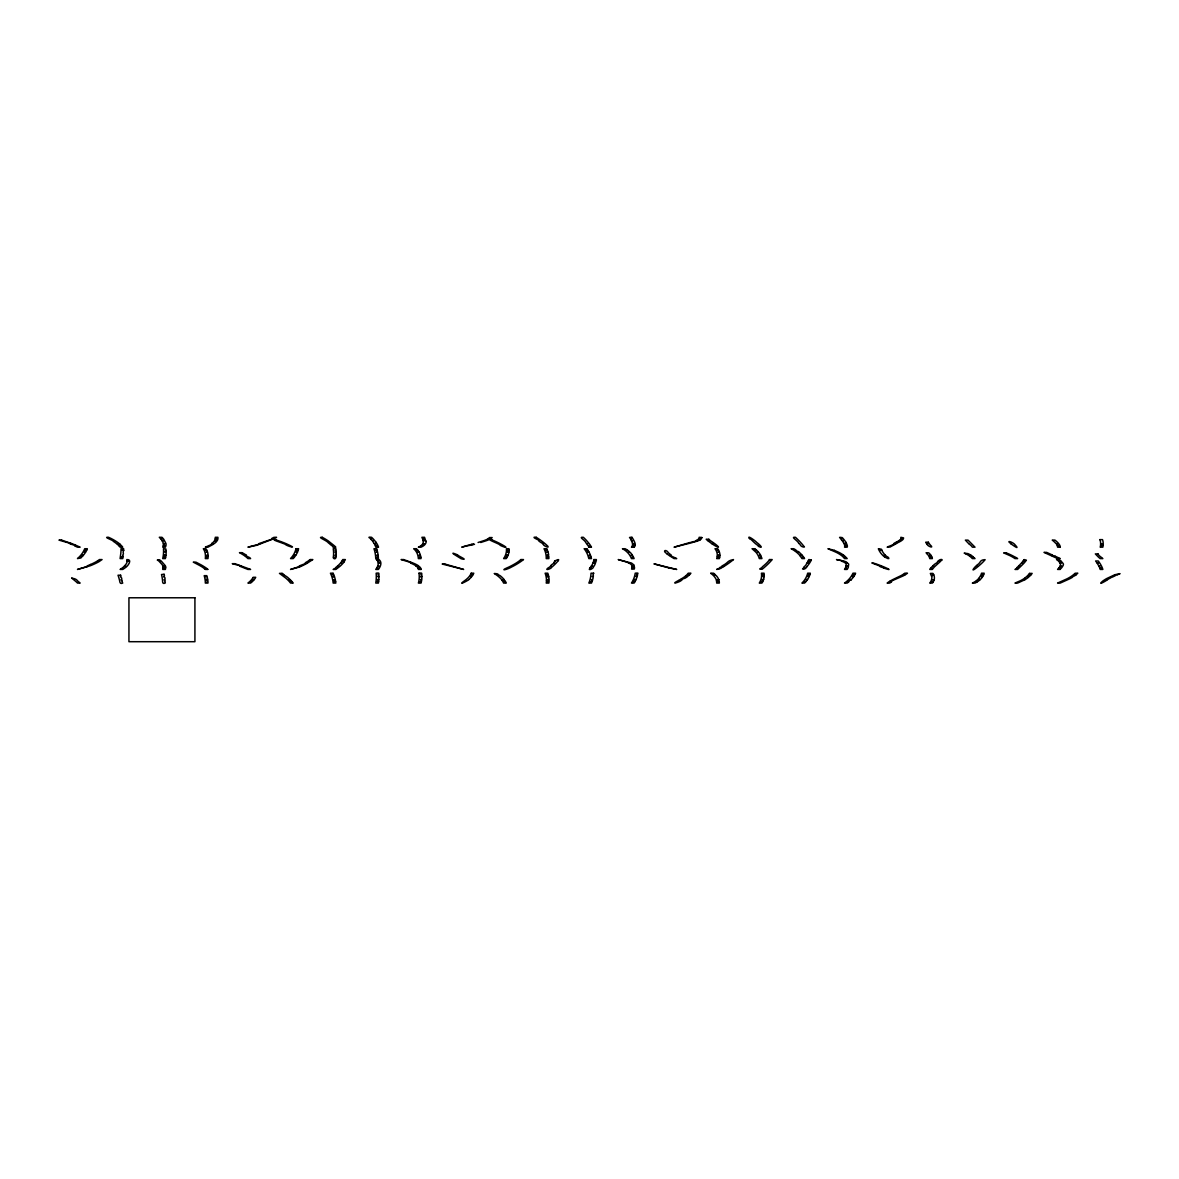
<?xml version="1.0" encoding="UTF-8"?>
<svg xmlns="http://www.w3.org/2000/svg" width="1179" height="1179" viewBox="0 0 1179 1179"><rect width="100%" height="100%" fill="white"/><g stroke="black" fill="none" stroke-linecap="round" stroke-linejoin="round"><path stroke-width="1.5" d="M123.633 550.519C122.69 553.393 123.147 550.799 123.397 553.85C122.424 556.459 122.513 553.997 123.088 556.4M701.785 537.491L699.162 537.3A2.771 2.771 0 0 1 698.793 538.597L700.208 538.891L698.587 538.891A4.524 4.524 0 0 1 697.305 539.923A10.08 10.08 0 0 1 696.155 540.513L697.32 540.807L690.909 542.237M1103.131 545.509L1103.117 545.626A20.618 20.618 0 0 1 1102.837 547.174L1100.199 547.174A21.119 21.119 0 0 0 1100.449 545.892C1103.986 545.509 1099.683 546.393 1100.596 544.477A14.222 14.222 0 0 0 1100.626 543.961L1102.144 543.961L1100.626 543.681M123.058 556.606L121.466 557.019L122.955 557.313L122.734 558.595L120.096 558.595L120.774 553.658A49.827 49.827 0 0 0 120.995 550.519L121.01 548.721L123.648 548.721L123.633 550.018L122.13 550.018L123.633 550.313M634.508 567.895L634.066 565.05L631.561 563.076L618.209 559.568L625.297 561.646A39.703 39.703 0 0 1 627.287 562.354L627.729 562.53A20.795 20.795 0 0 1 628.304 562.781L630.131 562.781L628.923 563.076A6.661 6.661 0 0 1 631.944 565.537M811.27 559.892L808.765 559.568A14.561 14.561 0 0 1 808.204 560.865L809.649 561.16L808.057 561.16L807.129 562.781L808.558 563.076L806.952 563.076A29.858 29.858 0 0 1 806.598 563.621C805.891 566.554 801.646 567.526 804.712 567.865C799.436 569.059 805.183 570.444 806.657 567.055M979.381 577.577L980.81 575.19A11.849 11.849 0 0 0 981.532 573.2L984.17 573.2A11.716 11.716 0 0 1 983.743 574.497L982.181 574.497L983.625 574.777A12.601 12.601 0 0 1 982.8 576.413L981.208 576.413L982.623 576.708A15.032 15.032 0 0 1 980.221 579.567L978.57 579.567L979.911 579.862A18.864 18.864 0 0 1 977.804 581.498L976.079 581.498L977.362 581.778A22.46 22.46 0 0 1 975.004 583.074L972.366 583.074A19.439 19.439 0 0 0 979.454 577.651M343.841 562.162L345.388 559.568L342.75 559.568A11.304 11.304 0 0 1 342.072 560.865L343.502 561.16L341.895 561.16A17.184 17.184 0 0 1 340.716 562.781L342.116 563.076L340.48 563.076A28.709 28.709 0 0 1 337.651 565.935L339.007 566.229L337.327 566.229L335.337 567.865L336.663 568.145L333.156 569.442L335.809 569.442L338.859 567.173A29.622 29.622 0 0 0 343.885 562.206M558.242 560.6C560.85 557.638 551.934 562.295 555.162 561.16A35.738 35.738 0 0 1 553.747 562.781C556.473 562.221 551.359 564.181 550.534 565.949C553.482 564.874 546.216 569.059 547.763 568.263C544.138 570.769 551.271 569.074 551.905 567.055A46.099 46.099 0 0 0 558.286 560.629M589.824 568.234C587.466 571.137 593.42 568.956 593.671 566.583A23.153 23.153 0 0 0 594.938 564.505L596.309 560.6A5.615 5.615 0 0 0 596.353 559.568L593.715 559.568A5.615 5.615 0 0 1 593.671 560.6L595.115 561.16L593.582 561.16A10.523 10.523 0 0 1 593.081 562.781L594.54 563.076L592.963 563.076A18.982 18.982 0 0 1 591.534 565.802M976.816 565.227C981.591 562.354 979.042 560.025 985.099 559.642C982.078 563.871 967.414 575.617 975.328 566.642M976.448 565.581L977.42 566.229L975.755 566.229M938.528 560.806C939.56 559.008 944.202 559.008 941.166 560.806M937.629 561.602C936.981 563.429 935.536 562.914 932.869 565.846C935.374 566.392 932.825 565.596 931.867 566.848C929.538 568.337 934.431 567.969 930.688 568.145A11.819 11.819 0 0 0 929.745 569.442L932.383 569.442A15.651 15.651 0 0 1 934.092 567.291L934.195 567.158A29.003 29.003 0 0 1 934.785 566.554L940.297 561.572M214.725 540.365A4.834 4.834 0 0 0 215.241 538.891L216.774 538.891L215.271 538.597A5.63 5.63 0 0 0 215.256 537.3L217.894 537.3A5.969 5.969 0 0 1 217.938 538.051L217.938 538.361A4.849 4.849 0 0 1 217.378 540.365L216.317 541.824A12.777 12.777 0 0 1 215.035 542.974L214.725 543.21A28.841 28.841 0 0 1 212.191 544.904L207.961 547.174L205.323 547.174L212.765 543.961L211.586 543.593M722.359 565.817C729.344 562.059 726.647 560.953 733.515 559.568A94.04 94.04 0 0 1 726.927 564.505L722.344 567.526M722.182 565.92L723.449 566.229L719.986 567.35M719.337 567.762L720.472 568.145L716.685 569.442L721.165 568.278M682.125 579.95L681.02 579.567L685.191 578.137A32.894 32.894 0 0 0 687.298 576.708L685.972 576.413L688.182 576A18.216 18.216 0 0 0 689.523 574.777L688.138 574.497L689.789 574.497A14.119 14.119 0 0 0 690.879 573.2L688.227 573.2A14.988 14.988 0 0 1 686.325 575.308L684.881 576.531A33.749 33.749 0 0 1 682.332 578.27L679.03 580.201M678.618 580.436C668.611 585.639 680.843 581.601 681.256 580.436M896.232 542.237L898.089 541.19A20.294 20.294 0 0 0 898.693 540.822L900.432 540.807L899.135 540.513A7.339 7.339 0 0 0 900.093 539.731L902.244 538.891L900.785 538.597A2.682 2.682 0 0 0 900.844 537.3L903.541 537.889A2.417 2.417 0 0 1 903.173 539.142L902.849 539.584A11.436 11.436 0 0 1 900.712 541.161L898.87 542.237M890.764 546.643L897.926 542.753M896.202 542.266L895.421 542.679M887.728 546.864L894.817 543.961L893.579 543.681M890.101 546.997L887.139 547.174M895.008 542.915L893.756 543.578M1112.843 576.752C1116.616 575.603 1115.142 574.748 1117.265 574.821M90.547 564.505L87.113 565.949L88.263 566.229L77.49 569.442L90.061 565.817A75.235 75.235 0 0 0 98.903 561.735L102.057 559.568L99.419 559.568A22.313 22.313 0 0 1 97.592 560.865L98.874 561.16L97.135 561.16A37.094 37.094 0 0 1 95.632 562.029L95.381 562.162A65.199 65.199 0 0 1 90.547 564.49M1117.574 574.704L1120.05 573.628L1114.862 574.733M1114.7 574.792L1106.668 578.565A41.294 41.294 0 0 0 1102.719 581.1C1095.969 586.891 1108.422 579.405 1106.963 579.994A41.648 41.648 0 0 1 1109.306 578.565C1112.504 577.401 1110.426 576.649 1112.652 576.84M259.041 543.578L272.614 538.936L271.73 538.494A40.204 40.204 0 0 0 273.941 537.344L276.564 537.344A41.353 41.353 0 0 1 274.162 538.582L256.639 545.302L247.929 547.174L259.763 544.005L258.717 543.696M478.084 542.502L484.097 540.572A26.144 26.144 0 0 0 487.384 539.171L489.138 539.142L488.224 538.641A6.352 6.352 0 0 0 489.491 537.565L492.129 537.565A6.706 6.706 0 0 1 490.567 538.803L489.992 539.157A28.768 28.768 0 0 1 486.544 540.616L480.723 542.502M693.414 542.281L697.216 541.117A16.978 16.978 0 0 0 700.149 539.894M689.936 542.517L674.064 547.174L692.427 542.561M473.501 543.814L471.836 544.271M471.659 544.33L466.014 545.862C457.717 548.559 462.374 546.511 471.688 545.037M474.518 544.271L471.968 544.963M631.973 537.3C625.666 537.064 633.845 539.083 630.632 539.289C630.765 541.102 634.759 540.572 631.458 540.807A12.63 12.63 0 0 1 632.43 543.342L634.022 543.681L632.533 543.961M749.476 538.597C751.804 539.687 751.377 540.026 755.312 543.504C754.192 542.885 760.308 546.909 758.451 546.363C764.523 549.34 759.217 544.197 756.874 542.561C755.194 540.616 746.469 534.411 749.402 538.538M1099.86 539.628L1102.498 539.628A11.731 11.731 0 0 1 1103.087 545.376M214.652 540.513L216.081 540.807L214.475 540.807M162.216 540.807L163.63 540.513L162.024 540.513A15.74 15.74 0 0 0 160.801 538.891L162.186 538.597L160.55 538.597A23.565 23.565 0 0 0 159.312 537.3L161.95 537.3A22.519 22.519 0 0 1 163.719 539.216L165.944 543.49A5.615 5.615 0 0 1 166.047 544.786A5.261 5.261 0 0 1 165.34 547.174L162.717 547.174A5.409 5.409 0 0 0 163.247 545.892L164.795 545.892L163.321 545.597A5.04 5.04 0 0 0 163.409 544.801A5.453 5.453 0 0 0 163.38 543.961L164.868 543.681L163.336 543.681A8.341 8.341 0 0 0 162.186 540.822M928.359 542.207L925.721 542.207A10.213 10.213 0 0 0 926.62 543.681L928.227 543.681L926.827 543.961A17.213 17.213 0 0 0 927.239 544.477C927.166 545.936 934.903 549.149 930.231 544.904A20.485 20.485 0 0 1 929.641 544.197L928.374 542.237M374.303 543.681L375.909 543.681L374.48 543.961A14.163 14.163 0 0 1 375.276 545.597L376.838 545.597L375.394 545.892A9.447 9.447 0 0 1 375.777 547.174L378.415 547.174M422.819 543.681L424.248 543.961L422.657 543.961A6.44 6.44 0 0 1 421.198 545.509L422.421 545.892L420.151 546.245A20.706 20.706 0 0 1 418.383 547.174L421.036 547.174A20.338 20.338 0 0 0 422.893 546.186L423.467 545.803A5.88 5.88 0 0 0 426.282 541.264M968.755 543.681C969.197 544.182 971.393 545.479 972.366 547.174L975.004 547.174L968.018 540.129L965.38 540.129L968.593 543.519M1010.934 543.681C1009.165 542.561 1021.338 551.625 1015.325 545.14C1013.631 542.222 1005.23 539.628 1010.712 543.504M588.837 547.174L591.475 547.174M631.458 547.174L634.096 547.174M1060.23 547.174L1057.592 547.174A4.141 4.141 0 0 0 1057.357 545.892L1058.816 545.597L1057.239 545.597A6.941 6.941 0 0 0 1056.708 544.58L1057.666 543.681L1056.045 543.681A24.759 24.759 0 0 0 1052.243 540.129L1054.91 540.085A27.736 27.736 0 0 1 1058.374 543.254L1059.346 544.58A5.305 5.305 0 0 1 1060.304 547.174M295.944 548.721L298.582 548.721A17.936 17.936 0 0 1 298.258 550.018L296.695 550.018L298.169 550.313A18.952 18.952 0 0 1 297.565 551.934L295.988 551.934L297.447 552.229A20.913 20.913 0 0 1 295.9 555.103L294.308 555.103L295.723 555.383L294.544 557.019L292.908 557.019L294.308 557.313A27.485 27.485 0 0 1 293.188 558.595L290.55 558.595A27.102 27.102 0 0 0 291.876 557.048L292.51 556.208A20.677 20.677 0 0 0 296.003 548.736M878.591 548.721L881.42 549.222A22.607 22.607 0 0 0 881.745 550.018L880.3 550.313L881.877 550.313A17.42 17.42 0 0 0 882.364 551.3A16.182 16.182 0 0 0 885.223 555.103L883.852 555.383L885.517 555.383A21.31 21.31 0 0 0 886.814 556.517C888.465 556.753 891.265 560.821 885.016 557.166M834.231 550.313L827.938 548.721L835.248 551.89A30.683 30.683 0 0 1 842.248 556.105A22.047 22.047 0 0 1 844.518 558.595L847.156 558.595A22.077 22.077 0 0 0 845.991 557.313C842.057 557.019 846.846 557.549 845.048 556.4A22.401 22.401 0 0 0 843.84 555.383L842.13 555.383L843.457 555.103A29.136 29.136 0 0 0 838.608 552.244L834.349 550.357M929.391 555.383L930.997 555.383A10.154 10.154 0 0 1 931.882 557.019L930.437 557.313L931.999 557.313A8.636 8.636 0 0 1 932.383 558.595L929.745 558.595A9.152 9.152 0 0 0 928.846 556.208A11.967 11.967 0 0 0 926.959 553.673M376.455 559.568L379.093 559.568L380.301 561.101A4.701 4.701 0 0 1 380.846 562.972A6.278 6.278 0 0 1 380.758 564.505L380.522 565.493A10.832 10.832 0 0 1 379.889 567.04A16.462 16.462 0 0 1 378.4 569.442L375.777 569.442A18.849 18.849 0 0 0 376.646 568.145L378.238 568.145L376.808 567.865A12.969 12.969 0 0 0 377.619 566.229L379.181 566.229L377.722 565.949A6.794 6.794 0 0 0 378.238 563.076L379.726 562.781L378.194 562.781A4.598 4.598 0 0 0 377.781 561.351M127.037 560.865L128.555 560.865L127.052 561.16M938.469 560.865L939.81 561.16L938.13 561.16M377.678 561.16L379.107 560.865L377.516 560.865A6.941 6.941 0 0 0 376.455 559.568M1058.418 561.16L1059.759 560.865L1056.531 559.568L1059.169 559.568L1060.82 560.939M1059.906 562.781L1061.498 562.781L1060.083 563.076M845.358 563.076L846.714 562.781L844.149 562.236A18.776 18.776 0 0 0 841.953 561.322L842.617 560.865L836.5 559.568L844.282 561.189A23.212 23.212 0 0 1 846.345 562L848.688 564.122L848.276 567.305A12.925 12.925 0 0 1 848.04 567.836L847.996 567.924A18.717 18.717 0 0 1 847.156 569.442L844.518 569.442A19.586 19.586 0 0 0 845.24 568.145C848.939 567.733 844.503 568.661 845.741 567.055A8.71 8.71 0 0 0 845.962 566.436M124.606 565.949L125.976 566.229L124.311 566.229A20.264 20.264 0 0 1 123.029 567.364C121.349 568.337 125.932 567.895 121.997 568.145A35.901 35.901 0 0 1 120.096 569.442L122.734 569.442A34.515 34.515 0 0 0 124.989 567.895C127.877 566.436 132.918 559.126 126.787 559.568A4.996 4.996 0 0 1 127.023 560.673M416.01 565.949L417.705 565.949L416.379 566.229A6.411 6.411 0 0 1 417.852 567.851M591.445 565.949L592.875 566.229L591.268 566.229L590.119 567.865L591.519 568.145L589.898 568.145M631.826 565.949L633.374 565.949L631.9 566.229A4.893 4.893 0 0 1 631.87 567.865L633.359 568.145L631.826 568.145A9.403 9.403 0 0 1 631.576 569.089L634.214 569.089A9.255 9.255 0 0 0 634.479 568.057M846.095 565.949L847.568 566.229L846.021 566.229M1098.813 565.949C1102.35 566.141 1097.782 565.64 1099.58 567.556M880.772 566.141C876.719 566.274 887.536 568.676 883.985 568.145C899.916 573.421 873.344 561.97 871.812 562.958L880.492 566.303M417.838 567.865L419.429 567.865L418 568.145A4.2 4.2 0 0 1 418.383 569.442L421.036 569.442M1099.698 567.865L1101.26 567.865L1099.815 568.145A10.803 10.803 0 0 1 1100.199 569.442L1102.837 569.442A16.506 16.506 0 0 0 1101.407 565.935L1100.641 564.505A40.852 40.852 0 0 0 1098.268 560.983L1095.63 560.983L1096.912 562.781L1098.519 562.781L1097.104 563.076L1098.71 565.758M205.323 569.442L207.961 569.442M1060.23 569.442L1057.592 569.442A21.428 21.428 0 0 0 1058.742 568.16L1060.363 568.145L1058.963 567.865A10.095 10.095 0 0 0 1060.024 566.244L1061.586 566.229L1060.142 565.949A4.038 4.038 0 0 0 1060.466 564.77A2.903 2.903 0 0 0 1060.157 563.179M419.017 573.2C425.457 572.287 418.309 575.706 421.817 574.777A26.734 26.734 0 0 1 421.89 576.413L420.372 576.708L421.89 576.708A24.612 24.612 0 0 1 421.728 579.567L420.196 579.567L421.64 580.274L421.419 581.498L419.871 581.778L421.36 581.778A20.603 20.603 0 0 1 421.036 583.074L418.383 583.074A20.765 20.765 0 0 0 418.781 581.512L418.928 580.672A25.068 25.068 0 0 0 418.987 573.2M471.128 573.2L473.781 573.2A12.866 12.866 0 0 1 473.162 574.497L471.571 574.497L473 574.777A13.824 13.824 0 0 1 472.263 575.912L470.274 576.413L471.659 576.708A20.544 20.544 0 0 1 468.711 579.567C470.465 579.184 455.669 587.157 464.467 580.805A32.422 32.422 0 0 0 466.604 579.154L466.972 578.815A15.622 15.622 0 0 0 471.217 573.23M710.878 573.2L713.516 573.2A21.517 21.517 0 0 1 715.078 574.497L713.722 574.777L716.021 575.44A12.438 12.438 0 0 1 718.733 579.567M494.443 573.495C500.014 573.922 496.315 574.173 500.088 575.661A24.052 24.052 0 0 1 504.126 579.552M1029.488 573.407L1032.126 573.407A18.805 18.805 0 0 1 1031.109 574.704L1029.473 574.704L1030.859 574.998A20.146 20.146 0 0 1 1029.827 576.074L1027.557 576.619L1028.913 576.914A23.536 23.536 0 0 1 1027.307 578.182L1027.086 578.329A28.473 28.473 0 0 1 1024.934 579.7M853.817 576.413L852.196 576.413L853.611 576.708M71.742 578.078C78.197 579.169 76.443 580.775 79.641 582.588A31.995 31.995 0 0 1 80.128 583.074L77.49 583.074A33.675 33.675 0 0 0 76.208 581.807L71.801 578.137M206.104 579.228L206.222 579.862C210.702 579.552 204.615 583.163 207.931 581.778A19.837 19.837 0 0 1 207.961 583.074L205.323 583.074A20.102 20.102 0 0 0 205.279 581.512L205.22 580.672A28.134 28.134 0 0 0 204.188 575.661L206.841 575.661L205.573 576.708L207.121 576.708L207.622 579.036A25.584 25.584 0 0 1 207.71 579.567L206.222 579.567M504.096 579.567L502.696 579.862L504.921 580.672A16.359 16.359 0 0 1 505.437 581.498L504.008 581.778L505.599 581.778A14.546 14.546 0 0 1 506.263 583.074L503.61 583.074A15.445 15.445 0 0 0 502.269 580.672L501.989 580.26M636.012 579.567L634.435 579.567L635.879 579.862L635.054 581.498L633.462 581.498L634.891 581.778A21.767 21.767 0 0 1 634.096 583.074L631.458 583.074A21.885 21.885 0 0 0 632.401 581.512L633.403 579.478A25.01 25.01 0 0 0 633.948 578.137A28.134 28.134 0 0 0 635.23 573.2C641.951 572.301 633.801 575.676 637.574 574.777A28.222 28.222 0 0 1 637.146 576.413L635.599 576.413L637.058 576.708A25.673 25.673 0 0 1 636.041 579.478M718.704 579.567L717.245 579.862L718.807 579.862A9.432 9.432 0 0 1 719.219 581.498L717.731 581.778L719.264 581.778A8.739 8.739 0 0 1 719.323 583.074L716.685 583.074A8.96 8.96 0 0 0 716.405 580.672M763.565 579.567L762.017 579.567L763.476 579.862A14.354 14.354 0 0 1 762.813 581.498L761.236 581.498L762.68 581.778A15.032 15.032 0 0 1 761.929 583.074L759.291 583.074A14.428 14.428 0 0 0 761.31 578.137A14.561 14.561 0 0 0 761.413 573.2L764.051 573.2A15.15 15.15 0 0 1 764.184 574.497L762.68 574.777L764.198 574.777A14.516 14.516 0 0 1 764.169 576.413L762.651 576.413L764.139 576.708A14.104 14.104 0 0 1 763.609 579.42M807.497 579.567L805.891 579.567L807.291 579.862L806.038 581.498L804.402 581.498L805.788 581.778A22.416 22.416 0 0 1 804.55 583.074L801.912 583.074A21.767 21.767 0 0 0 804.049 580.702A20.411 20.411 0 0 0 805.729 578.137A20.721 20.721 0 0 0 807.689 573.2L810.327 573.2A21.473 21.473 0 0 1 809.958 574.497L808.396 574.497L809.855 574.777A20.677 20.677 0 0 1 809.221 576.413L807.644 576.413L809.089 576.708A20.249 20.249 0 0 1 807.586 579.434M1024.787 579.788L1017.61 583.074L1014.972 583.074L1020.056 580.893A32.437 32.437 0 0 0 1024.433 578.358M1054.999 556.134L1051.432 555.383L1052.596 555.103L1046.628 552.376L1043.99 552.376L1057.592 558.595L1060.23 558.595L1055.161 556.208M965.439 553.658L964.186 553.128L967.915 553.599A24.656 24.656 0 0 1 970.774 555.103L969.492 555.383L971.216 555.383A20.043 20.043 0 0 1 973.397 557.019L972.041 557.313L974.296 557.859A16.933 16.933 0 0 1 975.004 558.595L972.366 558.595A17.994 17.994 0 0 0 969.742 556.208A23.064 23.064 0 0 0 965.424 553.673M457.909 555.088C457.334 555.618 469.758 560.953 461.122 558.743C458.071 556.709 446.679 550.313 457.378 554.778M207.637 569.162L207.401 568.956A21.207 21.207 0 0 0 206.325 568.116A28.664 28.664 0 0 0 205.647 567.644L203.171 566.067A79.892 79.892 0 0 0 200.975 564.8L195.935 562.162L193.297 562.162C199.693 565.448 202.567 566.966 204.218 568.514A19.291 19.291 0 0 1 204.763 568.956L204.999 569.162M666.754 553.658C661.891 550.49 666.209 548.854 668.552 552.907A26.925 26.925 0 0 0 671.234 555.088L669.923 555.383L676.702 558.595L674.064 558.595L669.687 555.854A32.879 32.879 0 0 1 666.754 553.673M120.17 544.447L120.538 544.786A20.014 20.014 0 0 1 121.525 545.744L121.688 545.921A13.853 13.853 0 0 1 122.734 547.174L120.096 547.174A13.853 13.853 0 0 0 119.05 545.921L120.391 545.597L118.755 545.597A19.822 19.822 0 0 0 118.121 544.978C115.557 543.578 120.317 543.828 116.603 543.681A38.922 38.922 0 0 0 113.317 541.338C114.658 540.704 101.925 536.696 108.571 537.3A53.939 53.939 0 0 1 120.258 544.315M798.772 543.327C797.579 540.291 789.856 536.666 795.486 537.3L796.12 537.904A102.013 102.013 0 0 1 800.438 542.237C801.823 543.77 803.194 545.332 804.417 546.997C800.187 547.277 800.526 543.946 798.994 543.578M800.305 556.208L800.924 557.033A21.649 21.649 0 0 1 801.912 558.595L804.55 558.595A21.635 21.635 0 0 0 803.739 557.313L802.133 557.313L803.547 557.019L802.295 555.383L800.659 555.383L802.044 555.103A24.626 24.626 0 0 0 799.067 552.229L797.372 552.229L798.699 551.934A28.709 28.709 0 0 0 798.05 551.448L794.69 550.313L795.972 550.018A40.911 40.911 0 0 0 793.762 548.721L791.124 548.721A29.283 29.283 0 0 1 800.438 556.09M375.998 542.237L373.537 539.26A41.162 41.162 0 0 0 371.577 537.3C364.355 536.489 374.716 539.628 370.545 538.891A34.456 34.456 0 0 1 372.019 540.513C375.438 540.572 371.002 540.468 373.36 542.237A20.868 20.868 0 0 1 374.185 543.475M630.338 556.208L630.146 555.854A18.997 18.997 0 0 0 622.438 548.736L625.076 548.721A25.142 25.142 0 0 1 626.963 549.797L626.005 550.313L627.729 550.313A17.7 17.7 0 0 1 629.306 551.551L628.363 552.229L630.028 552.229A16.933 16.933 0 0 1 632.077 554.705L630.912 555.383L632.504 555.383L633.403 557.019L631.959 557.313L633.536 557.313A20.854 20.854 0 0 1 634.096 558.595L631.458 558.595A20.691 20.691 0 0 0 630.78 557.048L630.529 556.562M843.81 543.268L845.594 543.681L844.149 543.961A6.838 6.838 0 0 1 844.695 545.597L846.213 545.597L844.724 545.892A2.638 2.638 0 0 1 844.532 547.189L847.156 547.174A2.432 2.432 0 0 0 847.362 546.29L847.362 545.921A10.67 10.67 0 0 0 845.785 542.296M931.616 576.384L930.349 573.407L932.987 573.407A9.299 9.299 0 0 1 933.709 574.704L932.25 574.998L933.827 574.998A7.383 7.383 0 0 1 934.136 579.788L932.574 579.788L934.033 580.068A8.725 8.725 0 0 1 933.311 581.704L931.719 581.704L933.149 581.999A10.935 10.935 0 0 1 932.383 583.074L929.745 583.074A9.019 9.019 0 0 0 931.867 576.369M425.84 541.235L424.528 537.3L421.89 537.3A15.371 15.371 0 0 1 422.495 538.597L424.072 538.597L422.613 538.891A10.139 10.139 0 0 1 423.099 540.513L424.632 540.513L423.143 540.807A5.512 5.512 0 0 1 422.937 543.652M929.376 555.692L930.806 555.103A13.942 13.942 0 0 0 928.713 552.818L926.075 552.804A15.062 15.062 0 0 1 926.974 553.658M252.689 578.196A20.721 20.721 0 0 1 247.914 583.045L250.582 583.074A26.351 26.351 0 0 0 252.129 581.778L250.773 581.498L252.66 581.291A18.496 18.496 0 0 0 254.001 579.862L252.601 579.567L254.237 579.567A14.281 14.281 0 0 0 255.725 577.297L253.087 577.297A13.676 13.676 0 0 1 252.601 578.137M494.369 573.628A30.138 30.138 0 0 1 502.077 580.083M710.76 573.377A14.782 14.782 0 0 1 716.655 580.584M1029.518 573.421A20.986 20.986 0 0 1 1024.654 578.152M127.317 561.204A7.944 7.944 0 0 1 124.547 565.773M165.679 567.246A5.468 5.468 0 0 1 165.34 569.442L162.717 569.442A5.91 5.91 0 0 0 163.011 568.145L164.544 568.145L163.041 567.865A5.099 5.099 0 0 0 162.864 566.2L164.338 565.949L162.776 565.949A6.263 6.263 0 0 0 162.054 564.505L159.769 562.029A23.713 23.713 0 0 0 159.386 561.69C161.39 560.953 153.697 559.819 159.416 559.745A43.682 43.682 0 0 1 161.317 561.13L165.34 565.714A5.055 5.055 0 0 1 165.664 567.055M417.926 565.655A6.47 6.47 0 0 1 421.301 569.354M418.029 565.448A33.867 33.867 0 0 0 413.225 563.12L403.734 559.568L401.096 559.568L411.751 562.781L410.572 563.076A31.243 31.243 0 0 1 415.936 565.787M811.388 559.951A31.14 31.14 0 0 1 806.583 566.966M845.417 563.017A3.021 3.021 0 0 1 846.139 565.817M1063.355 564.888A11.186 11.186 0 0 1 1060.098 569.28M1060.732 561.071A8.224 8.224 0 0 1 1063.517 564.314M1058.521 561.278A9.108 9.108 0 0 1 1059.921 562.766M717.215 556.208A10.744 10.744 0 0 1 716.685 558.595L719.323 558.595A11.127 11.127 0 0 0 719.676 557.313L718.203 557.019L719.735 557.019A10.243 10.243 0 0 0 719.897 555.383L718.394 555.103L719.897 555.103A10.036 10.036 0 0 0 719.455 552.229L717.893 552.229L719.352 551.934A11.038 11.038 0 0 0 718.645 550.313L717.053 550.313L718.483 550.018A12.556 12.556 0 0 0 717.643 548.721L715.005 548.721A10.788 10.788 0 0 1 717.304 556.208M884.957 557.24A19.704 19.704 0 0 1 878.355 548.824M214.549 540.866A13.234 13.234 0 0 1 211.557 543.563M375.939 542.296A14.841 14.841 0 0 1 378.503 547.159M634.287 546.997A3.198 3.198 0 0 0 635.083 545.744A3.404 3.404 0 0 0 635.216 544.786M635.289 544.772A8.621 8.621 0 0 0 634.405 541.618A23.845 23.845 0 0 0 631.944 537.329M632.504 543.976A3.92 3.92 0 0 1 632.489 545.597L633.934 545.892L632.371 545.892A3.242 3.242 0 0 1 631.649 546.997M701.918 537.521A3.449 3.449 0 0 1 700.105 539.805M845.888 542.222A38.45 38.45 0 0 0 842.278 537.609C835.351 536.445 844.193 539.392 841.01 539.186C841.349 540.91 845.505 540.675 842.248 540.807A21.826 21.826 0 0 1 843.825 543.268M1099.889 539.614A9.963 9.963 0 0 1 1100.611 543.504M591.386 546.997A23.668 23.668 0 0 0 590.635 545.744L590.001 544.786A34.53 34.53 0 0 0 588.748 543.092L586.376 540.321A60.114 60.114 0 0 0 583.34 537.3C577.666 536.681 585.477 540.262 585.934 542.885C587.422 544.639 588.012 543.033 587.142 544.477C588.336 546.54 589.736 544.978 588.424 546.437A22.195 22.195 0 0 1 588.748 546.997M166.21 551.124L164.677 551.934L166.195 552.229L165.974 555.103L164.441 555.103L165.93 555.383L165.679 557.019L164.146 557.019L165.62 557.313L165.355 558.595L162.717 558.595L163.174 556.208A32.039 32.039 0 0 0 163.468 548.721C169.245 548.957 163.262 549.959 166.21 551.124M208.093 556.311L206.576 557.019L208.079 557.313A20.588 20.588 0 0 1 207.961 558.595L205.323 558.595A20.294 20.294 0 0 0 205.441 557.048L205.455 556.208A15.519 15.519 0 0 0 205.117 552.995L204.954 552.347A12.63 12.63 0 0 0 203.304 548.721L205.942 548.721A12.763 12.763 0 0 1 206.693 550.018L205.249 550.313L206.841 550.313A12.571 12.571 0 0 1 207.475 551.934L206.001 552.229L207.563 552.229A14.281 14.281 0 0 1 208.049 555.103C204.556 555.56 208.654 554.528 208.093 556.311M546.452 580.26L546.408 581.512A17.862 17.862 0 0 1 546.231 583.074L548.869 583.074A17.803 17.803 0 0 0 549.031 581.778L547.528 581.778L549.09 580.613L547.572 579.567L549.075 579.567A19.571 19.571 0 0 0 548.751 576.708L547.218 576.708L548.692 576.413A20.618 20.618 0 0 0 548.294 574.777L546.747 574.777L548.206 574.497A21.34 21.34 0 0 0 547.778 573.2L545.125 573.2A20.603 20.603 0 0 1 546.334 578.137A19.129 19.129 0 0 1 546.452 580.201L546.452 580.26M336.236 553.482C337.223 555.677 332.699 555.206 336.177 555.383C337.047 557.593 332.522 557.136 335.986 557.313C335.823 560.04 332.095 558.669 333.465 556.208A29.033 29.033 0 0 0 333.23 548.721C339.596 547.837 332.596 551.227 336.074 550.313A27.205 27.205 0 0 1 336.207 551.934C332.67 552.288 337.047 551.477 336.236 553.482M378.931 576.708L378.827 579.567L377.309 579.567L378.798 579.862L378.651 581.498L377.118 581.498L378.606 581.778L378.415 583.074L375.777 583.074L376.101 580.672A45.2 45.2 0 0 0 376.16 573.2C382.689 572.272 375.349 575.691 378.901 574.777C379.992 576.988 375.423 576.516 378.931 576.708M593.656 573.2C592.89 575.883 592.713 573.392 593.42 576C590.266 576.87 594.157 576.133 593.037 578.211C593.376 580.201 589.603 579.434 592.565 580.083C593.184 581.453 588.63 581.969 592.005 581.778A23.58 23.58 0 0 1 591.475 583.074L588.837 583.074A23.639 23.639 0 0 0 589.426 581.63L589.898 580.201A26.085 26.085 0 0 0 590.281 578.712L590.414 578.137A30.462 30.462 0 0 0 591.018 573.2L593.656 573.2M508.002 555.383C508.414 556.797 503.89 557.549 507.073 557.313A18.613 18.613 0 0 1 506.248 558.595L503.61 558.595A17.729 17.729 0 0 0 505.01 556.208L505.187 555.81A14.074 14.074 0 0 0 506.425 548.721L508.989 548.721A12.483 12.483 0 0 1 509.077 550.018L507.559 550.018L509.077 550.313A12.94 12.94 0 0 1 508.945 551.934L507.412 551.934L508.901 552.229A14.281 14.281 0 0 1 508.12 555.103L506.557 555.103L508.002 555.383M1024.138 559.568L1023.239 560.865L1024.639 561.16L1023.018 561.16L1021.721 562.737L1023.063 563.076L1021.427 563.076L1018.685 565.949L1020.056 566.229L1018.391 566.229L1016.681 567.865L1018.037 568.145L1014.972 569.442L1017.61 569.442L1023.46 563.724A35.532 35.532 0 0 0 1026.408 560.158L1024.094 559.642M769.519 559.568C768.222 561.882 764.891 564.741 762.489 566.745C762.091 568.455 756.505 569.339 762.15 569.265C763.889 567.851 765.584 566.377 767.205 564.829A62.458 62.458 0 0 0 771.626 560.217L772.171 559.568L769.519 559.568M83.282 555.383C82.854 557.136 78.3 557.313 81.513 557.313A33.248 33.248 0 0 1 80.82 557.962L77.49 558.595A34.515 34.515 0 0 0 79.008 557.166L79.936 556.208A25.614 25.614 0 0 0 84.741 548.736L87.349 548.721A23.772 23.772 0 0 1 86.774 550.018L85.197 550.018L86.627 550.313A24.243 24.243 0 0 1 85.743 551.934L84.151 551.934L85.566 552.229A25.584 25.584 0 0 1 83.517 555.103L81.896 555.103L83.282 555.383M851.002 579.862L847.554 581.498L848.895 581.778A27.132 27.132 0 0 1 847.156 583.074L844.518 583.074A26.911 26.911 0 0 0 846.537 581.542L847.524 580.672A24.125 24.125 0 0 0 852.992 573.2L855.615 573.2A24.597 24.597 0 0 1 854.967 574.497L853.375 574.497L854.804 574.777A23.816 23.816 0 0 1 851.267 579.596L849.632 579.567L851.002 579.862M1076 574.777L1075.307 575.323A30.801 30.801 0 0 1 1074.511 575.912C1071.151 576.782 1074.526 576.457 1070.945 578.137A48.501 48.501 0 0 1 1069.662 578.815L1060.23 583.074L1057.592 583.074L1067.024 578.815A48.501 48.501 0 0 0 1068.307 578.137L1069.589 577.401A30.978 30.978 0 0 0 1075.174 573.23L1077.783 573.2A26.351 26.351 0 0 1 1076.353 574.497L1074.659 574.497L1076 574.777M520.853 559.568C518.097 562.191 513.454 564.8 508.856 567.055C498.761 571.284 506.307 570.032 511.494 567.055A73.909 73.909 0 0 0 522.651 560.261L523.491 559.568L520.853 559.568M310.195 559.568C307.056 560.939 311.285 561.175 307.94 561.16A53.91 53.91 0 0 1 306.967 561.779L305.302 562.781L306.569 563.076L299.245 565.949L300.439 566.229L290.55 569.442L299.407 567.055A80.143 80.143 0 0 0 306.879 563.415L312.833 559.568L310.195 559.568M889.6 581.394L889.393 581.512A30.359 30.359 0 0 0 887.139 583.074L889.777 583.074A29.504 29.504 0 0 1 891.619 581.778L890.337 581.498L903.099 575.942A33.572 33.572 0 0 0 905.192 574.792L903.91 574.497L905.664 574.497A19.026 19.026 0 0 0 907.462 573.2L904.824 573.2A26.085 26.085 0 0 1 900.447 575.912L893.8 579.095A53.777 53.777 0 0 0 890.587 580.79L889.6 581.394M668.67 567.865L653.962 563.857L676.702 569.442L668.67 567.865M322.28 537.3C316.385 536.887 327.01 540.424 328.499 543.003C330.238 544.506 330.842 543.165 330.297 544.477C332.227 546.363 332.935 545.052 332.522 546.525A31.877 31.877 0 0 1 333.156 547.174L335.809 547.174A33.41 33.41 0 0 0 334.541 545.921L328.234 540.91A69.325 69.325 0 0 0 322.28 537.315M536.268 537.3C528.958 536.43 542.06 541.073 538.759 540.807C540.572 542.9 544.801 544.005 543.224 544.374C543.298 545.906 551.831 549.399 546.334 544.786A66.024 66.024 0 0 0 543.681 542.546A83.724 83.724 0 0 0 536.268 537.315M708.844 539.26L706.192 539.26A19.1 19.1 0 0 0 707.592 540.513L709.272 540.513L707.945 540.807L711.807 543.681L713.531 543.681L712.219 543.961C721.784 550.21 719.632 546.599 710.583 540.822A21.34 21.34 0 0 1 708.83 539.26M491.997 539.908C484.495 538.656 500.176 544.094 499.925 544.978C499.189 545.391 512.099 550.239 502.21 544.786A93.362 93.362 0 0 0 494.649 541.043L491.997 539.908M61.588 540.115L58.95 540.115L71.241 543.681L70.092 543.961L75.883 545.597L74.704 545.892L77.49 547.174L80.128 547.174L74.763 544.786A122.793 122.793 0 0 0 71.433 543.475L61.588 540.115M276.52 540.144C267.707 538.611 286.924 544.226 285.686 544.683C287.455 546.083 298.169 549.267 288.546 544.786A89.545 89.545 0 0 0 276.505 540.144M376.602 548.721L373.964 548.721A32.511 32.511 0 0 1 375.6 556.208L375.777 558.595L378.415 558.595L378.341 557.313L376.823 557.313L378.326 557.019L378.164 555.486L376.632 555.383L378.12 555.103L377.619 552.229L376.072 552.229L377.442 551.536A29.475 29.475 0 0 0 377.118 550.313C373.463 550.033 378.194 550.681 376.602 548.721M416.364 548.721L413.726 548.721A13.676 13.676 0 0 1 417.263 553.658A16.226 16.226 0 0 1 418.368 558.61L421.036 558.595A18.319 18.319 0 0 0 420.888 557.313L419.341 557.313L420.829 557.019L420.476 555.383L418.928 555.383L420.284 554.749A13.956 13.956 0 0 0 419.193 552.229L417.602 552.229L419.031 551.934A13.205 13.205 0 0 0 417.882 550.313L416.246 550.313L417.646 550.018A14.649 14.649 0 0 0 416.364 548.721M546.643 548.721L544.005 548.721A19.571 19.571 0 0 1 546.128 555.81L546.216 557.048A21.782 21.782 0 0 1 546.231 558.595L548.869 558.595A21.856 21.856 0 0 0 548.869 557.313L547.351 557.313L548.824 556.4L547.189 555.103L548.677 555.103A19.704 19.704 0 0 0 548.073 552.229L546.511 552.229L547.984 551.934A18.849 18.849 0 0 0 547.395 550.313L545.818 550.313L547.277 550.018A18.643 18.643 0 0 0 546.643 548.721M586.788 548.721L584.15 548.721A23.521 23.521 0 0 1 587.171 553.658A25.201 25.201 0 0 1 588.026 555.81L588.837 558.595L591.475 558.595L591.151 557.313L589.588 557.313L591.062 557.019L590.546 555.442L588.955 555.383L590.414 555.103A24.45 24.45 0 0 0 589.102 552.229L587.51 552.229L588.94 551.934A23.374 23.374 0 0 0 587.938 550.313L586.331 550.313L587.746 550.018A23.447 23.447 0 0 0 586.788 548.721M754.693 548.721L752.055 548.721L755.96 552.258A16.55 16.55 0 0 1 758.451 556.208A15.872 15.872 0 0 1 759.291 558.595L761.929 558.595A15.843 15.843 0 0 0 761.531 557.313L759.969 557.313L761.177 556.4A16.049 16.049 0 0 0 760.691 555.383L759.114 555.383L760.543 555.103A16.992 16.992 0 0 0 758.569 552.229L756.933 552.229L758.333 551.934A19.173 19.173 0 0 0 756.697 550.313L755.017 550.313L756.373 550.018A21.959 21.959 0 0 0 754.693 548.721M242.122 552.656L239.484 552.656L241.312 553.703A43.638 43.638 0 0 1 245.424 556.37L245.556 556.503A22.946 22.946 0 0 1 247.944 558.595L250.582 558.595A20.5 20.5 0 0 0 249.403 557.49L245.203 555.574L246.499 555.28A43.52 43.52 0 0 0 245.07 554.366L242.122 552.656M1006.306 552.892L1003.668 552.892L1009.769 555.56A47.646 47.646 0 0 1 1011.037 556.208L1012.334 556.915A31.612 31.612 0 0 1 1014.972 558.595L1017.61 558.595A30.3 30.3 0 0 0 1015.635 557.313C1013.321 556.223 1012.009 555.235 1006.306 552.892M1097.988 553.909L1095.35 553.909L1098.371 557.048A29.784 29.784 0 0 0 1100.199 558.595L1102.837 558.595A29.667 29.667 0 0 1 1101.289 557.313C1100.641 556.783 1098.887 555.736 1097.988 553.909M234.916 563.68L232.278 563.68L240.899 565.949L239.779 566.229L247.929 569.442L250.582 569.442L234.916 563.68M444.822 564.034L442.184 564.034L463.642 569.442L444.822 564.034M282.105 573.377L279.467 573.377L285.613 577.975A35.458 35.458 0 0 1 288.531 580.672L289.297 581.512A23.889 23.889 0 0 1 290.55 583.074L293.188 583.074A23.521 23.521 0 0 0 292.156 581.778L290.52 581.778L291.906 581.498L290.358 579.862L288.693 579.862L290.049 579.567A36.181 36.181 0 0 0 288.855 578.491C287.396 576.605 281.766 573.952 283.653 574.497L282.105 573.377M333.067 573.2L330.429 573.2A27.058 27.058 0 0 1 332.861 580.672L333.082 582.175A25.732 25.732 0 0 1 333.156 583.074L335.809 583.074L335.676 581.778L334.143 581.778L335.632 581.498L335.352 579.862L333.804 579.862L335.293 579.567L334.571 576.885L332.95 576.708L334.409 576.413A27.161 27.161 0 0 0 333.79 574.777C330.076 574.482 334.836 575.16 333.141 573.362M164.087 574.291L161.508 574.527A38.642 38.642 0 0 1 162.555 580.672C162.54 582.514 162.776 584.386 165.34 582.912C164.132 580.363 164.927 582.927 165.148 580.171C162.039 579.803 166.283 579.832 164.736 577.238C161.597 576.502 165.635 576.634 164.087 574.291M120.656 575.219L118.018 575.219A48.678 48.678 0 0 1 119.05 578.447L119.226 579.081A46.364 46.364 0 0 1 119.624 580.672C119.919 582.426 120.037 584.253 122.734 583.074C121.658 580.407 121.688 582.883 122.203 580.466C119.079 579.154 122.925 580.407 121.496 577.784C119.359 575.558 121.098 577.622 120.656 575.219M194.918 597.782L128.938 597.782L128.938 641.7L194.918 641.7L194.918 597.782"/></g></svg>
